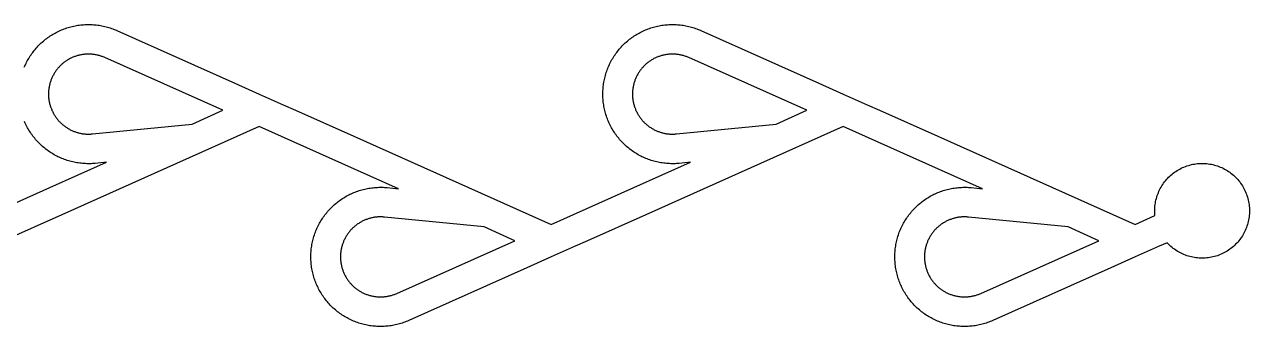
# Model space of a CAD drawing. Header units: millimetres. Extents: x -1.7 to 79.2, y -4.2 to 6.
# Drawn here: x 37.88 to 79.25, y -4.23 to 5.96 of the extents above; entities that cross this region are included whole.
import ezdxf

# ---------------------------------------------------------------- set-up
doc = ezdxf.new("R2010")
doc.units = ezdxf.units.MM

msp = doc.modelspace()

# ---------------------------------------------------------------- linework, layer by layer
for points in [[(37.874571, 4.519174), (37.893542, 4.563321), (37.913413, 4.607071), (37.934173, 4.650405), (37.955815, 4.693306), (37.97833, 4.735755), (38.001708, 4.777735), (38.025939, 4.819228), (38.051014, 4.860218), (38.076921, 4.900686), (38.103651, 4.940615), (38.131191, 4.97999), (38.159531, 5.018794), (38.188658, 5.05701), (38.21856, 5.094623), (38.249225, 5.131616), (38.28064, 5.167975), (38.312792, 5.203683), (38.345668, 5.238727), (38.379253, 5.273091), (38.413533, 5.306762), (38.448495, 5.339725), (38.484123, 5.371965), (38.520403, 5.403471), (38.55732, 5.434228), (38.594858, 5.464224), (38.633001, 5.493447), (38.671734, 5.521883), (38.71104, 5.549521), (38.750903, 5.57635), (38.791307, 5.602359), (38.832233, 5.627535), (38.873666, 5.65187), (38.915588, 5.675353), (38.957981, 5.697973), (39.000827, 5.719722), (39.04411, 5.740591), (39.08781, 5.76057), (39.131909, 5.779651), (39.176389, 5.797827), (39.221232, 5.81509), (39.266418, 5.831432), (39.311929, 5.846847), (39.357745, 5.861328), (39.403849, 5.874869), (39.450219, 5.887465), (39.496837, 5.89911), (39.543683, 5.9098), (39.590739, 5.919529), (39.637983, 5.928294), (39.685396, 5.936092), (39.73296, 5.942918), (39.780652, 5.948771), (39.828455, 5.953647), (39.876347, 5.957545), (39.924309, 5.960463), (39.97232, 5.9624), (40.020362, 5.963354), (40.068412, 5.963326), (40.116452, 5.962316), (40.164461, 5.960324), (40.21242, 5.95735), (40.260307, 5.953397), (40.308104, 5.948465), (40.35579, 5.942557), (40.403345, 5.935676), (40.45075, 5.927823), (40.497984, 5.919003), (40.545028, 5.909219), (40.591862, 5.898475), (40.638466, 5.886776), (40.684822, 5.874126), (40.730909, 5.860531), (40.776709, 5.845997), (40.822202, 5.83053), (40.867369, 5.814135), (40.912192, 5.79682), (40.956651, 5.778593), (41.000728, 5.75946), (44.990059, 3.979123), (45.809418, 3.613464), (46.622552, 3.250582), (47.03631, 3.065932), (49.002969, 2.188263), (49.002969, 2.188262), (49.00297, 2.188262), (49.00297, 2.188262), (49.00297, 2.188262), (55.669259, -0.786734), (58.455276, 0.456595), (58.455277, 0.456595), (58.455277, 0.456595), (60.372976, 1.312416), (59.994368, 1.27491), (59.946505, 1.270662), (59.898566, 1.267394), (59.85057, 1.265107), (59.802537, 1.263801), (59.754488, 1.263478), (59.706442, 1.264137), (59.658419, 1.265779), (59.61044, 1.268402), (59.562525, 1.272005), (59.514693, 1.276587), (59.466965, 1.282147), (59.419361, 1.288681), (59.371901, 1.296187), (59.324603, 1.304661), (59.277489, 1.314102), (59.230578, 1.324503), (59.183889, 1.335861), (59.137442, 1.348172), (59.091257, 1.361429), (59.045352, 1.375629), (58.999747, 1.390763), (58.954462, 1.406827), (58.909514, 1.423814), (58.864923, 1.441716), (58.820707, 1.460526), (58.776885, 1.480236), (58.733475, 1.500838), (58.690495, 1.522323), (58.647964, 1.544683), (58.605899, 1.567907), (58.564317, 1.591987), (58.523237, 1.616912), (58.482675, 1.642671), (58.442647, 1.669255), (58.403172, 1.696651), (58.364265, 1.724849), (58.325943, 1.753836), (58.288221, 1.783601), (58.251116, 1.81413), (58.214643, 1.845413), (58.178817, 1.877434), (58.143653, 1.910181), (58.109167, 1.94364), (58.075371, 1.977797), (58.042281, 2.012638), (58.00991, 2.048149), (57.978272, 2.084313), (57.94738, 2.121118), (57.917247, 2.158546), (57.887886, 2.196582), (57.859308, 2.235211), (57.831526, 2.274416), (57.804552, 2.31418), (57.778396, 2.354488), (57.75307, 2.395323), (57.728584, 2.436666), (57.704949, 2.478502), (57.682173, 2.520812), (57.660268, 2.563579), (57.639241, 2.606785), (57.619103, 2.650411), (57.59986, 2.694441), (57.581522, 2.738854), (57.564096, 2.783633), (57.547589, 2.82876), (57.532008, 2.874214), (57.517359, 2.919977), (57.50365, 2.96603), (57.490885, 3.012354), (57.479069, 3.05893), (57.468209, 3.105737), (57.458307, 3.152756), (57.449369, 3.199968), (57.441399, 3.247353), (57.434398, 3.294891), (57.428372, 3.342562), (57.423321, 3.390346), (57.419248, 3.438224), (57.416155, 3.486175), (57.414043, 3.534179), (57.412913, 3.582216), (57.412765, 3.630266), (57.4136, 3.67831), (57.415417, 3.726326), (57.418215, 3.774295), (57.421993, 3.822197), (57.426751, 3.870011), (57.432484, 3.917718), (57.439192, 3.965298), (57.446871, 4.012731), (57.455519, 4.059997), (57.465131, 4.107077), (57.475704, 4.15395), (57.487233, 4.200597), (57.499713, 4.246998), (57.513139, 4.293135), (57.527506, 4.338987), (57.542807, 4.384536), (57.559037, 4.429763), (57.576187, 4.474649), (57.594252, 4.519174), (57.613224, 4.563321), (57.633094, 4.607071), (57.653854, 4.650405), (57.675496, 4.693306), (57.698011, 4.735755), (57.721389, 4.777735), (57.74562, 4.819228), (57.770695, 4.860218), (57.796602, 4.900686), (57.823332, 4.940615), (57.850872, 4.97999), (57.879212, 5.018794), (57.908339, 5.05701), (57.938241, 5.094623), (57.968906, 5.131616), (58.000322, 5.167975), (58.032473, 5.203683), (58.065349, 5.238727), (58.098934, 5.273091), (58.133214, 5.306762), (58.168176, 5.339725), (58.203804, 5.371965), (58.240084, 5.403471), (58.277001, 5.434228), (58.314539, 5.464224), (58.352682, 5.493447), (58.391415, 5.521883), (58.430721, 5.549521), (58.470584, 5.57635), (58.510988, 5.602359), (58.551914, 5.627535), (58.593347, 5.65187), (58.635269, 5.675353), (58.677662, 5.697973), (58.720508, 5.719722), (58.763791, 5.740591), (58.807491, 5.76057), (58.85159, 5.779651), (58.89607, 5.797827), (58.940913, 5.81509), (58.986099, 5.831432), (59.03161, 5.846847), (59.077427, 5.861328), (59.12353, 5.874869), (59.1699, 5.887465), (59.216518, 5.89911), (59.263364, 5.9098), (59.31042, 5.919529), (59.357664, 5.928294), (59.405078, 5.936092), (59.452641, 5.942918), (59.500333, 5.948771), (59.548136, 5.953647), (59.596028, 5.957545), (59.64399, 5.960463), (59.692002, 5.9624), (59.740043, 5.963354), (59.788093, 5.963326), (59.836133, 5.962316), (59.884142, 5.960324), (59.932101, 5.95735), (59.979988, 5.953397), (60.027785, 5.948465), (60.075471, 5.942557), (60.123026, 5.935676), (60.170431, 5.927823), (60.217665, 5.919003), (60.264709, 5.909219), (60.311543, 5.898475), (60.358148, 5.886776), (60.404503, 5.874126), (60.45059, 5.860531), (60.49639, 5.845997), (60.541883, 5.83053), (60.58705, 5.814135), (60.631873, 5.79682), (60.676332, 5.778593), (60.720409, 5.75946), (64.709741, 3.979123), (65.529099, 3.613464), (66.342233, 3.250582), (66.755992, 3.065932), (68.72265, 2.188263), (68.722651, 2.188262), (68.722651, 2.188262), (68.722651, 2.188262), (75.38894, -0.786734), (76.05656, -0.488792), (76.055877, -0.482854), (76.051598, -0.430672), (76.049029, -0.378377), (76.048172, -0.326027), (76.049029, -0.273676), (76.051598, -0.221382), (76.055877, -0.1692), (76.06186, -0.117185), (76.069543, -0.065394), (76.078916, -0.013882), (76.089969, 0.037295), (76.102691, 0.088084), (76.117068, 0.138429), (76.133084, 0.188276), (76.150723, 0.237573), (76.169965, 0.286267), (76.19079, 0.334304), (76.213176, 0.381635), (76.237098, 0.428208), (76.262532, 0.473973), (76.289449, 0.518882), (76.317821, 0.562885), (76.347617, 0.605937), (76.378807, 0.647991), (76.411355, 0.689002), (76.445229, 0.728926), (76.48039, 0.767721), (76.516801, 0.805344), (76.554425, 0.841756), (76.593219, 0.876917), (76.633143, 0.91079), (76.674154, 0.943338), (76.716208, 0.974528), (76.75926, 1.004324), (76.803264, 1.032697), (76.848172, 1.059614), (76.893937, 1.085047), (76.94051, 1.108969), (76.987841, 1.131355), (77.035879, 1.15218), (77.084572, 1.171423), (77.133869, 1.189061), (77.183717, 1.205078), (77.234062, 1.219454), (77.28485, 1.232176), (77.336028, 1.243229), (77.387539, 1.252602), (77.43933, 1.260285), (77.491345, 1.266269), (77.543527, 1.270547), (77.595822, 1.273116), (77.648172, 1.273973), (77.700523, 1.273116), (77.752817, 1.270547), (77.805, 1.266269), (77.857014, 1.260285), (77.908805, 1.252602), (77.960317, 1.243229), (78.011494, 1.232176), (78.062283, 1.219454), (78.112628, 1.205078), (78.162475, 1.189061), (78.211772, 1.171423), (78.260466, 1.15218), (78.308503, 1.131355), (78.355834, 1.108969), (78.402407, 1.085047), (78.448172, 1.059614), (78.493081, 1.032697), (78.537085, 1.004324), (78.580137, 0.974528), (78.62219, 0.943338), (78.663201, 0.91079), (78.703125, 0.876917), (78.74192, 0.841756), (78.779543, 0.805344), (78.815955, 0.767721), (78.851116, 0.728926), (78.884989, 0.689002), (78.917538, 0.647991), (78.948727, 0.605937), (78.978524, 0.562885), (79.006896, 0.518882), (79.033813, 0.473973), (79.059246, 0.428208), (79.083169, 0.381635), (79.105554, 0.334304), (79.126379, 0.286267), (79.145622, 0.237573), (79.16326, 0.188276), (79.179277, 0.138429), (79.193654, 0.088084), (79.206375, 0.037295), (79.217429, -0.013882), (79.226802, -0.065394), (79.234484, -0.117185), (79.240468, -0.1692), (79.244746, -0.221382), (79.247316, -0.273676), (79.248172, -0.326027), (79.247316, -0.378377)], [(40.464503, 4.895983), (40.438192, 4.904332), (40.411716, 4.912142), (40.385087, 4.919409), (40.358314, 4.92613), (40.331409, 4.932302), (40.304384, 4.937922), (40.277249, 4.942989), (40.250017, 4.9475), (40.222698, 4.951454), (40.195304, 4.954847), (40.167846, 4.957681), (40.140336, 4.959952), (40.112786, 4.96166), (40.085206, 4.962804), (40.057609, 4.963385), (40.030005, 4.963401), (40.002407, 4.962852), (39.974826, 4.96174), (39.947273, 4.960064), (39.919761, 4.957824), (39.8923, 4.955023), (39.864902, 4.951661), (39.837578, 4.947739), (39.810341, 4.94326), (39.7832, 4.938225), (39.756169, 4.932635), (39.729257, 4.926494), (39.702476, 4.919805), (39.675838, 4.912569), (39.649353, 4.90479), (39.623033, 4.896471), (39.596889, 4.887616), (39.570931, 4.878228), (39.54517, 4.868311), (39.519617, 4.857869), (39.494284, 4.846908), (39.46918, 4.83543), (39.444315, 4.823442), (39.419701, 4.810948), (39.395348, 4.797953), (39.371265, 4.784463), (39.347463, 4.770484), (39.323952, 4.75602), (39.300742, 4.741079), (39.277842, 4.725667), (39.255262, 4.70979), (39.233011, 4.693454), (39.211099, 4.676667), (39.189535, 4.659435), (39.168327, 4.641766), (39.147485, 4.623667), (39.127018, 4.605145), (39.106933, 4.586209), (39.08724, 4.566867), (39.067947, 4.547126), (39.049061, 4.526994), (39.030591, 4.506481), (39.012544, 4.485594), (38.994928, 4.464342), (38.97775, 4.442735), (38.961017, 4.420781), (38.944737, 4.39849), (38.928916, 4.37587), (38.913561, 4.352932), (38.898678, 4.329684), (38.884273, 4.306137), (38.870353, 4.2823), (38.856923, 4.258184), (38.843989, 4.233798), (38.831556, 4.209153), (38.81963, 4.184259), (38.808215, 4.159126), (38.797317, 4.133765), (38.786939, 4.108187), (38.777087, 4.082402), (38.767763, 4.05642), (38.758973, 4.030254), (38.75072, 4.003913), (38.743007, 3.977409), (38.735838, 3.950753), (38.729215, 3.923956), (38.723141, 3.897029), (38.717619, 3.869983), (38.712651, 3.84283), (38.70824, 3.815581), (38.704386, 3.788248), (38.701093, 3.760842), (38.69836, 3.733374), (38.696189, 3.705856), (38.694582, 3.678299), (38.693538, 3.650716), (38.693058, 3.623116), (38.693143, 3.595513), (38.693792, 3.567917), (38.695006, 3.54034), (38.696783, 3.512794), (38.699122, 3.48529), (38.702024, 3.457839), (38.705486, 3.430454), (38.709508, 3.403145), (38.714086, 3.375924), (38.719221, 3.348802), (38.724909, 3.321791), (38.731148, 3.294902), (38.737936, 3.268146), (38.745269, 3.241534), (38.753145, 3.215078), (38.76156, 3.188788), (38.77051, 3.162676), (38.779993, 3.136753), (38.790004, 3.111028), (38.800539, 3.085514), (38.811593, 3.060221), (38.823162, 3.035159), (38.835241, 3.010338), (38.847825, 2.98577), (38.860908, 2.961464), (38.874486, 2.937431), (38.888553, 2.91368), (38.903102, 2.890222), (38.918128, 2.867067), (38.933623, 2.844223), (38.949583, 2.821701), (38.966, 2.79951), (38.982867, 2.77766), (39.000178, 2.756158), (39.017924, 2.735016), (39.036099, 2.71424), (39.054695, 2.693841), (39.073704, 2.673825), (39.093119, 2.654203), (39.11293, 2.634982), (39.133131, 2.61617), (39.153712, 2.597775), (39.174664, 2.579804), (39.19598, 2.562266), (39.21765, 2.545167), (39.239665, 2.528515), (39.262016, 2.512316), (39.284693, 2.496578), (39.307687, 2.481306), (39.330989, 2.466508), (39.354589, 2.45219), (39.378476, 2.438357), (39.402641, 2.425015), (39.427074, 2.41217), (39.451764, 2.399828), (39.476702, 2.387993), (39.501876, 2.37667), (39.527277, 2.365864), (39.552893, 2.35558), (39.578714, 2.345822), (39.604729, 2.336593), (39.630928, 2.327899), (39.657298, 2.319742), (39.68383, 2.312126), (39.710513, 2.305054), (39.737334, 2.298529), (39.764283, 2.292553), (39.791348, 2.28713), (39.818519, 2.282262), (39.845784, 2.27795), (39.873131, 2.274196), (39.900549, 2.271003), (39.928027, 2.26837), (39.955553, 2.2663), (39.983115, 2.264793), (40.010702, 2.263851), (40.038303, 2.263472), (40.065906, 2.263657), (40.093499, 2.264407), (40.121072, 2.265722), (40.148611, 2.267599), (40.176107, 2.270039), (43.547474, 2.604015), (44.582526, 3.065932), (40.593194, 4.84627), (40.567873, 4.857261), (40.542333, 4.867732), (40.516584, 4.877679), (40.490637, 4.887097), (40.464503, 4.895983)], [(60.184184, 4.895983), (60.157873, 4.904332), (60.131398, 4.912142), (60.104768, 4.919409), (60.077995, 4.92613), (60.05109, 4.932302), (60.024065, 4.937922), (59.996931, 4.942989), (59.969698, 4.9475), (59.942379, 4.951454), (59.914985, 4.954847), (59.887527, 4.957681), (59.860017, 4.959952), (59.832467, 4.96166), (59.804887, 4.962804), (59.77729, 4.963385), (59.749686, 4.963401), (59.722088, 4.962852), (59.694507, 4.96174), (59.666954, 4.960064), (59.639442, 4.957824), (59.611981, 4.955023), (59.584583, 4.951661), (59.557259, 4.947739), (59.530022, 4.94326), (59.502881, 4.938225), (59.47585, 4.932635), (59.448938, 4.926494), (59.422157, 4.919805), (59.395519, 4.912569), (59.369034, 4.90479), (59.342714, 4.896471), (59.31657, 4.887616), (59.290612, 4.878228), (59.264851, 4.868311), (59.239299, 4.857869), (59.213965, 4.846908), (59.188861, 4.83543), (59.163996, 4.823442), (59.139382, 4.810948), (59.115029, 4.797953), (59.090946, 4.784463), (59.067144, 4.770484), (59.043633, 4.75602), (59.020423, 4.741079), (58.997523, 4.725667), (58.974943, 4.70979), (58.952692, 4.693454), (58.93078, 4.676667), (58.909216, 4.659435), (58.888008, 4.641766), (58.867166, 4.623667), (58.846699, 4.605145), (58.826615, 4.586209), (58.806921, 4.566867), (58.787628, 4.547126), (58.768742, 4.526994), (58.750272, 4.506481), (58.732225, 4.485594), (58.714609, 4.464342), (58.697431, 4.442735), (58.680698, 4.420781), (58.664418, 4.39849), (58.648597, 4.37587), (58.633242, 4.352932), (58.618359, 4.329684), (58.603954, 4.306137), (58.590034, 4.2823), (58.576604, 4.258184), (58.56367, 4.233798), (58.551237, 4.209153), (58.539311, 4.184259), (58.527896, 4.159126), (58.516998, 4.133765), (58.50662, 4.108187), (58.496768, 4.082402), (58.487445, 4.05642), (58.478654, 4.030254), (58.470401, 4.003913), (58.462688, 3.977409), (58.455519, 3.950753), (58.448896, 3.923956), (58.442822, 3.897029), (58.4373, 3.869983), (58.432333, 3.84283), (58.427921, 3.815581), (58.424068, 3.788248), (58.420774, 3.760842), (58.418041, 3.733374), (58.41587, 3.705856), (58.414263, 3.678299), (58.413219, 3.650716), (58.41274, 3.623116), (58.412824, 3.595513), (58.413474, 3.567917), (58.414687, 3.54034), (58.416464, 3.512794), (58.418803, 3.48529), (58.421705, 3.457839), (58.425167, 3.430454), (58.429189, 3.403145), (58.433768, 3.375924), (58.438902, 3.348802), (58.44459, 3.321791), (58.450829, 3.294902), (58.457617, 3.268146), (58.46495, 3.241534), (58.472826, 3.215078), (58.481241, 3.188788), (58.490191, 3.162676), (58.499674, 3.136753), (58.509685, 3.111028), (58.52022, 3.085514), (58.531274, 3.060221), (58.542843, 3.035159), (58.554922, 3.010338), (58.567506, 2.98577), (58.58059, 2.961464), (58.594167, 2.937431), (58.608234, 2.91368), (58.622783, 2.890222), (58.637809, 2.867067), (58.653305, 2.844223), (58.669264, 2.821701), (58.685681, 2.79951), (58.702548, 2.77766), (58.719859, 2.756158), (58.737605, 2.735016), (58.75578, 2.71424), (58.774376, 2.693841), (58.793386, 2.673825), (58.8128, 2.654203), (58.832612, 2.634982), (58.852812, 2.61617), (58.873393, 2.597775), (58.894346, 2.579804), (58.915661, 2.562266), (58.937331, 2.545167), (58.959346, 2.528515), (58.981697, 2.512316), (59.004374, 2.496578), (59.027368, 2.481306), (59.05067, 2.466508), (59.07427, 2.45219), (59.098157, 2.438357), (59.122322, 2.425015), (59.146755, 2.41217), (59.171445, 2.399828), (59.196383, 2.387993), (59.221557, 2.37667), (59.246958, 2.365864), (59.272574, 2.35558), (59.298395, 2.345822), (59.32441, 2.336593), (59.350609, 2.327899), (59.376979, 2.319742), (59.403512, 2.312126), (59.430194, 2.305054), (59.457015, 2.298529), (59.483964, 2.292553), (59.51103, 2.28713), (59.5382, 2.282262), (59.565465, 2.27795), (59.592812, 2.274196), (59.62023, 2.271003), (59.647708, 2.26837), (59.675234, 2.2663), (59.702796, 2.264793), (59.730383, 2.263851), (59.757984, 2.263472), (59.785587, 2.263657), (59.813181, 2.264407), (59.840753, 2.265722), (59.868292, 2.267599), (59.895788, 2.270039), (63.267155, 2.604015), (64.302207, 3.065932), (60.312875, 4.84627), (60.287555, 4.857261), (60.262014, 4.867732), (60.236265, 4.877679), (60.210318, 4.887097), (60.184184, 4.895983)], [(35.949578, -0.786734), (38.735595, 0.456595), (38.735596, 0.456595), (38.735596, 0.456595), (40.653295, 1.312416), (40.274687, 1.27491), (40.226824, 1.270662), (40.178885, 1.267394), (40.130889, 1.265107), (40.082856, 1.263801), (40.034807, 1.263478), (39.98676, 1.264137), (39.938738, 1.265779), (39.890759, 1.268402), (39.842844, 1.272005), (39.795012, 1.276587), (39.747284, 1.282147), (39.69968, 1.288681), (39.65222, 1.296187), (39.604922, 1.304661), (39.557808, 1.314102), (39.510897, 1.324503), (39.464208, 1.335861), (39.417761, 1.348172), (39.371576, 1.361429), (39.325671, 1.375629), (39.280066, 1.390763), (39.234781, 1.406827), (39.189833, 1.423814), (39.145242, 1.441716), (39.101026, 1.460526), (39.057204, 1.480236), (39.013794, 1.500838), (38.970814, 1.522323), (38.928283, 1.544683), (38.886218, 1.567907), (38.844636, 1.591987), (38.803556, 1.616912), (38.762993, 1.642671), (38.722966, 1.669255), (38.683491, 1.696651), (38.644584, 1.724849), (38.606262, 1.753836), (38.56854, 1.783601), (38.531435, 1.81413), (38.494962, 1.845413), (38.459136, 1.877434), (38.423972, 1.910181), (38.389486, 1.94364), (38.35569, 1.977797), (38.3226, 2.012638), (38.290229, 2.048149), (38.258591, 2.084313), (38.227699, 2.121118), (38.197566, 2.158546), (38.168205, 2.196582), (38.139627, 2.235211), (38.111845, 2.274416), (38.084871, 2.31418), (38.058715, 2.354488), (38.033389, 2.395323), (38.008903, 2.436666), (37.985267, 2.478502), (37.962492, 2.520812), (37.940587, 2.563579), (37.91956, 2.606785), (37.899422, 2.650411), (37.880179, 2.694441)], [(79.247316, -0.378377), (79.244746, -0.430672), (79.240468, -0.482854), (79.234484, -0.534869), (79.226802, -0.58666), (79.217429, -0.638171), (79.206375, -0.689349), (79.193654, -0.740137), (79.179277, -0.790482), (79.16326, -0.84033), (79.145622, -0.889627), (79.126379, -0.93832), (79.105554, -0.986358), (79.083169, -1.033689), (79.059246, -1.080262), (79.033813, -1.126027), (79.006896, -1.170936), (78.978524, -1.214939), (78.948727, -1.257991), (78.917538, -1.300045), (78.884989, -1.341056), (78.851116, -1.38098), (78.815955, -1.419775), (78.779543, -1.457398), (78.74192, -1.493809), (78.703125, -1.528971), (78.663201, -1.562844), (78.62219, -1.595392), (78.580137, -1.626582), (78.537085, -1.656378), (78.493081, -1.68475), (78.448172, -1.711668), (78.402407, -1.737101), (78.355834, -1.761023), (78.308503, -1.783409), (78.260466, -1.804234), (78.211772, -1.823476), (78.162475, -1.841115), (78.112628, -1.857132), (78.062283, -1.871508), (78.011494, -1.88423), (77.960317, -1.895283), (77.908805, -1.904656), (77.857014, -1.912339), (77.805, -1.918323), (77.752817, -1.922601), (77.700523, -1.92517), (77.648172, -1.926027), (77.595822, -1.92517), (77.543527, -1.922601), (77.491345, -1.918323), (77.43933, -1.912339), (77.387539, -1.904656), (77.336028, -1.895283), (77.28485, -1.88423), (77.234062, -1.871508), (77.183717, -1.857132), (77.133869, -1.841115), (77.084572, -1.823476), (77.035879, -1.804234), (76.987841, -1.783409), (76.94051, -1.761023), (76.893937, -1.737101), (76.848172, -1.711668), (76.803264, -1.68475), (76.75926, -1.656378), (76.716208, -1.626582), (76.674154, -1.595392), (76.633143, -1.562844), (76.593219, -1.528971), (76.554425, -1.493809), (76.516801, -1.457398), (76.48039, -1.419775), (76.464215, -1.401928), (76.202074, -1.518915), (75.38894, -1.881796), (74.569581, -2.247456), (70.58025, -4.027793), (70.536173, -4.046926), (70.491713, -4.065153), (70.446891, -4.082468), (70.401724, -4.098862), (70.356231, -4.11433), (70.310431, -4.128864), (70.264344, -4.142459), (70.217988, -4.155109), (70.171384, -4.166808), (70.12455, -4.177552), (70.077506, -4.187336), (70.030272, -4.196156), (69.982867, -4.204008), (69.935312, -4.21089), (69.887626, -4.216798), (69.839829, -4.22173), (69.791941, -4.225683), (69.743983, -4.228657), (69.695974, -4.230649), (69.647934, -4.231659), (69.599883, -4.231687), (69.551842, -4.230733), (69.503831, -4.228796), (69.455869, -4.225878), (69.407977, -4.22198), (69.360174, -4.217104), (69.312481, -4.211251), (69.264918, -4.204425), (69.217504, -4.196627), (69.17026, -4.187862), (69.123205, -4.178132), (69.076358, -4.167443), (69.02974, -4.155798), (68.98337, -4.143202), (68.937267, -4.129661), (68.891451, -4.11518), (68.84594, -4.099765), (68.800754, -4.083423), (68.755911, -4.06616), (68.711431, -4.047984), (68.667331, -4.028903), (68.623631, -4.008924), (68.580349, -3.988055), (68.537502, -3.966306), (68.495109, -3.943686), (68.453188, -3.920203), (68.411755, -3.895868), (68.370828, -3.870692), (68.330425, -3.844683), (68.290562, -3.817854), (68.251256, -3.790216), (68.212523, -3.76178), (68.17438, -3.732557), (68.136842, -3.702561), (68.099925, -3.671804), (68.063645, -3.640298), (68.028016, -3.608057), (67.993055, -3.575095), (67.958774, -3.541424), (67.925189, -3.50706), (67.892314, -3.472016), (67.860162, -3.436307), (67.828747, -3.399949), (67.798082, -3.362956), (67.76818, -3.325343), (67.739052, -3.287127), (67.710713, -3.248323), (67.683172, -3.208948), (67.656443, -3.169019), (67.630535, -3.128551), (67.605461, -3.087561), (67.581229, -3.046068), (67.557851, -3.004088), (67.535337, -2.961639), (67.513695, -2.918738), (67.492934, -2.875404), (67.473064, -2.831654), (67.454093, -2.787507), (67.436028, -2.742982), (67.418877, -2.698096), (67.402648, -2.652869), (67.387346, -2.60732), (67.37298, -2.561468), (67.359553, -2.515331), (67.347073, -2.46893), (67.335544, -2.422283), (67.324972, -2.37541), (67.315359, -2.32833), (67.306712, -2.281064), (67.299033, -2.233631), (67.292325, -2.186051), (67.286591, -2.138344), (67.281834, -2.09053), (67.278056, -2.042628), (67.275257, -1.994659), (67.27344, -1.946643), (67.272606, -1.898599), (67.272753, -1.850549), (67.273883, -1.802512), (67.275995, -1.754508), (67.279088, -1.706557), (67.283161, -1.658679), (67.288212, -1.610895), (67.294239, -1.563224), (67.301239, -1.515686), (67.30921, -1.468301), (67.318148, -1.421089), (67.328049, -1.37407), (67.33891, -1.327263), (67.350725, -1.280687), (67.36349, -1.234363), (67.3772, -1.18831), (67.391848, -1.142547), (67.407429, -1.097093), (67.423936, -1.051966), (67.441363, -1.007187), (67.459701, -0.962774), (67.478943, -0.918744), (67.499082, -0.875117), (67.520108, -0.831912), (67.542014, -0.789145), (67.564789, -0.746835), (67.588425, -0.704999), (67.612911, -0.663655), (67.638237, -0.622821), (67.664393, -0.582513), (67.691367, -0.542748), (67.719149, -0.503544), (67.747726, -0.464915), (67.777088, -0.426879), (67.807221, -0.389451), (67.838113, -0.352646), (67.869751, -0.316482), (67.902122, -0.280971), (67.935212, -0.24613), (67.969007, -0.211973), (68.003494, -0.178514), (68.038658, -0.145767), (68.074484, -0.113745), (68.110957, -0.082463), (68.148062, -0.051934), (68.185783, -0.022169), (68.224106, 0.006818), (68.263013, 0.035016), (68.302488, 0.062412), (68.342515, 0.088996), (68.383077, 0.114755), (68.424158, 0.13968), (68.46574, 0.16376), (68.507805, 0.186984), (68.550336, 0.209344), (68.593316, 0.230829), (68.636725, 0.251431), (68.680547, 0.271141), (68.724763, 0.289951), (68.769354, 0.307853), (68.814302, 0.32484), (68.859588, 0.340904), (68.905193, 0.356038), (68.951097, 0.370238), (68.997283, 0.383495), (69.04373, 0.395806), (69.090418, 0.407164), (69.13733, 0.417566), (69.184444, 0.427006), (69.231741, 0.43548), (69.279202, 0.442986), (69.326806, 0.44952), (69.374534, 0.45508), (69.422365, 0.459662), (69.470281, 0.463265), (69.51826, 0.465888), (69.566282, 0.46753), (69.614328, 0.468189), (69.662378, 0.467866), (69.71041, 0.46656), (69.758406, 0.464273), (69.806346, 0.461005), (69.854208, 0.456757), (70.232816, 0.419251), (68.315118, 1.275072), (68.315118, 1.275072), (68.315117, 1.275072), (68.315117, 1.275072), (68.315116, 1.275072), (65.529099, 2.518401), (58.86281, -0.456595), (58.86281, -0.456595), (56.896151, -1.334265), (56.482393, -1.518915), (55.669259, -1.881796), (54.8499, -2.247456), (50.860569, -4.027793), (50.816491, -4.046926), (50.772032, -4.065153), (50.72721, -4.082468), (50.682043, -4.098862), (50.63655, -4.11433), (50.59075, -4.128864), (50.544663, -4.142459), (50.498307, -4.155109), (50.451702, -4.166808), (50.404868, -4.177552), (50.357825, -4.187336), (50.31059, -4.196156), (50.263186, -4.204008), (50.215631, -4.21089), (50.167945, -4.216798), (50.120148, -4.22173), (50.07226, -4.225683), (50.024302, -4.228657), (49.976293, -4.230649), (49.928253, -4.231659), (49.880202, -4.231687), (49.832161, -4.230733), (49.78415, -4.228796), (49.736188, -4.225878), (49.688295, -4.22198), (49.640493, -4.217104), (49.5928, -4.211251), (49.545237, -4.204425), (49.497823, -4.196627), (49.450579, -4.187862), (49.403524, -4.178132), (49.356677, -4.167443), (49.310059, -4.155798), (49.263689, -4.143202), (49.217586, -4.129661), (49.171769, -4.11518), (49.126259, -4.099765), (49.081072, -4.083423), (49.03623, -4.06616), (48.99175, -4.047984), (48.94765, -4.028903), (48.90395, -4.008924), (48.860668, -3.988055), (48.817821, -3.966306), (48.775428, -3.943686), (48.733506, -3.920203), (48.692074, -3.895868), (48.651147, -3.870692), (48.610744, -3.844683), (48.570881, -3.817854), (48.531575, -3.790216), (48.492842, -3.76178), (48.454699, -3.732557), (48.417161, -3.702561), (48.380244, -3.671804), (48.343964, -3.640298), (48.308335, -3.608057), (48.273374, -3.575095), (48.239093, -3.541424), (48.205508, -3.50706), (48.172633, -3.472016), (48.140481, -3.436307), (48.109066, -3.399949), (48.078401, -3.362956), (48.048498, -3.325343), (48.019371, -3.287127), (47.991032, -3.248323), (47.963491, -3.208948), (47.936762, -3.169019), (47.910854, -3.128551), (47.88578, -3.087561), (47.861548, -3.046068), (47.83817, -3.004088), (47.815656, -2.961639), (47.794013, -2.918738), (47.773253, -2.875404), (47.753383, -2.831654), (47.734412, -2.787507), (47.716347, -2.742982), (47.699196, -2.698096), (47.682967, -2.652869), (47.667665, -2.60732), (47.653299, -2.561468), (47.639872, -2.515331), (47.627392, -2.46893), (47.615863, -2.422283), (47.605291, -2.37541), (47.595678, -2.32833), (47.587031, -2.281064), (47.579352, -2.233631), (47.572644, -2.186051), (47.56691, -2.138344), (47.562153, -2.09053), (47.558374, -2.042628), (47.555576, -1.994659), (47.553759, -1.946643), (47.552925, -1.898599), (47.553072, -1.850549), (47.554202, -1.802512), (47.556314, -1.754508), (47.559407, -1.706557), (47.56348, -1.658679), (47.568531, -1.610895), (47.574558, -1.563224), (47.581558, -1.515686), (47.589529, -1.468301), (47.598467, -1.421089), (47.608368, -1.37407), (47.619229, -1.327263), (47.631044, -1.280687), (47.643809, -1.234363), (47.657519, -1.18831), (47.672167, -1.142547), (47.687748, -1.097093), (47.704255, -1.051966), (47.721682, -1.007187), (47.74002, -0.962774), (47.759262, -0.918744), (47.779401, -0.875117), (47.800427, -0.831912), (47.822333, -0.789145), (47.845108, -0.746835), (47.868744, -0.704999), (47.89323, -0.663655), (47.918556, -0.622821), (47.944711, -0.582513), (47.971686, -0.542748), (47.999468, -0.503544), (48.028045, -0.464915), (48.057407, -0.426879), (48.08754, -0.389451), (48.118432, -0.352646), (48.15007, -0.316482), (48.182441, -0.280971), (48.215531, -0.24613), (48.249326, -0.211973), (48.283813, -0.178514), (48.318977, -0.145767), (48.354803, -0.113745), (48.391276, -0.082463), (48.428381, -0.051934), (48.466102, -0.022169), (48.504425, 0.006818), (48.543332, 0.035016), (48.582807, 0.062412), (48.622834, 0.088996), (48.663396, 0.114755), (48.704477, 0.13968), (48.746058, 0.16376), (48.788124, 0.186984), (48.830655, 0.209344), (48.873634, 0.230829), (48.917044, 0.251431), (48.960866, 0.271141), (49.005082, 0.289951), (49.049673, 0.307853), (49.094621, 0.32484), (49.139907, 0.340904), (49.185512, 0.356038), (49.231416, 0.370238), (49.277602, 0.383495), (49.324049, 0.395806), (49.370737, 0.407164), (49.417649, 0.417566), (49.464763, 0.427006), (49.51206, 0.43548), (49.559521, 0.442986), (49.607125, 0.44952), (49.654853, 0.45508), (49.702684, 0.459662), (49.7506, 0.463265), (49.798579, 0.465888), (49.846601, 0.46753), (49.894647, 0.468189), (49.942697, 0.467866), (49.990729, 0.46656), (50.038725, 0.464273), (50.086665, 0.461005), (50.134527, 0.456757), (50.513135, 0.419251), (48.595437, 1.275072), (48.595437, 1.275072), (48.595436, 1.275072), (48.595436, 1.275072), (48.595436, 1.275072), (48.595435, 1.275072), (45.809418, 2.518401), (39.143129, -0.456595), (39.143129, -0.456595), (37.17647, -1.334265)], [(49.925747, -0.53199), (49.898144, -0.531805), (49.870543, -0.532183), (49.842956, -0.533126), (49.815393, -0.534633), (49.787867, -0.536703), (49.76039, -0.539336), (49.732972, -0.542529), (49.705624, -0.546283), (49.67836, -0.550595), (49.651189, -0.555463), (49.624123, -0.560886), (49.597174, -0.566862), (49.570353, -0.573387), (49.543671, -0.580459), (49.517139, -0.588075), (49.490768, -0.596232), (49.46457, -0.604926), (49.438554, -0.614154), (49.412733, -0.623913), (49.387117, -0.634197), (49.361717, -0.645003), (49.336542, -0.656325), (49.311605, -0.668161), (49.286914, -0.680503), (49.262481, -0.693348), (49.238316, -0.70669), (49.214429, -0.720523), (49.19083, -0.734841), (49.167528, -0.749639), (49.144533, -0.764911), (49.121856, -0.780649), (49.099505, -0.796847), (49.07749, -0.8135), (49.055821, -0.830599), (49.034505, -0.848137), (49.013552, -0.866108), (48.992971, -0.884503), (48.972771, -0.903315), (48.952959, -0.922536), (48.933545, -0.942158), (48.914536, -0.962173), (48.89594, -0.982573), (48.877765, -1.003349), (48.860018, -1.024491), (48.842708, -1.045993), (48.825841, -1.067843), (48.809424, -1.090034), (48.793464, -1.112556), (48.777968, -1.1354), (48.762942, -1.158555), (48.748393, -1.182013), (48.734327, -1.205764), (48.720749, -1.229797), (48.707665, -1.254103), (48.695081, -1.278671), (48.683002, -1.303492), (48.671433, -1.328554), (48.660379, -1.353847), (48.649845, -1.379361), (48.639834, -1.405086), (48.630351, -1.431009), (48.6214, -1.457121), (48.612985, -1.483411), (48.605109, -1.509867), (48.597776, -1.536478), (48.590989, -1.563234), (48.58475, -1.590124), (48.579062, -1.617135), (48.573927, -1.644256), (48.569348, -1.671478), (48.565327, -1.698787), (48.561864, -1.726172), (48.558963, -1.753623), (48.556623, -1.781127), (48.554846, -1.808673), (48.553633, -1.83625), (48.552984, -1.863846), (48.552899, -1.891449), (48.553379, -1.919049), (48.554422, -1.946632), (48.55603, -1.974189), (48.5582, -2.001707), (48.560933, -2.029175), (48.564227, -2.056581), (48.56808, -2.083914), (48.572492, -2.111163), (48.57746, -2.138316), (48.582982, -2.165361), (48.589055, -2.192288), (48.595678, -2.219086), (48.602848, -2.245742), (48.610561, -2.272246), (48.618814, -2.298587), (48.627604, -2.324753), (48.636927, -2.350735), (48.64678, -2.37652), (48.657157, -2.402098), (48.668056, -2.427459), (48.679471, -2.452592), (48.691397, -2.477486), (48.70383, -2.502131), (48.716764, -2.526517), (48.730193, -2.550633), (48.744114, -2.57447), (48.758518, -2.598017), (48.773401, -2.621264), (48.788757, -2.644203), (48.804578, -2.666823), (48.820858, -2.689114), (48.83759, -2.711068), (48.854768, -2.732675), (48.872384, -2.753927), (48.890431, -2.774813), (48.908902, -2.795327), (48.927787, -2.815458), (48.947081, -2.8352), (48.966774, -2.854542), (48.986858, -2.873478), (49.007326, -2.892), (49.028168, -2.910099), (49.049375, -2.927768), (49.070939, -2.944999), (49.092851, -2.961787), (49.115102, -2.978122), (49.137682, -2.994), (49.160582, -3.009412), (49.183793, -3.024353), (49.207304, -3.038816), (49.231106, -3.052796), (49.255188, -3.066286), (49.279542, -3.079281), (49.304156, -3.091775), (49.32902, -3.103763), (49.354124, -3.115241), (49.379458, -3.126202), (49.405011, -3.136644), (49.430771, -3.14656), (49.456729, -3.155948), (49.482874, -3.164804), (49.509194, -3.173123), (49.535679, -3.180902), (49.562317, -3.188138), (49.589097, -3.194827), (49.616009, -3.200968), (49.643041, -3.206557), (49.670181, -3.211593), (49.697419, -3.216072), (49.724742, -3.219994), (49.75214, -3.223356), (49.779601, -3.226157), (49.807114, -3.228397), (49.834667, -3.230073), (49.862248, -3.231185), (49.889846, -3.231734), (49.917449, -3.231718), (49.945047, -3.231137), (49.972626, -3.229993), (50.000177, -3.228285), (50.027687, -3.226013), (50.055145, -3.22318), (50.082539, -3.219786), (50.109858, -3.215833), (50.13709, -3.211322), (50.164225, -3.206255), (50.19125, -3.200635), (50.218154, -3.194463), (50.244927, -3.187742), (50.271557, -3.180475), (50.298033, -3.172665), (50.324343, -3.164316), (50.350477, -3.15543), (50.376425, -3.146012), (50.402174, -3.136065), (50.427714, -3.125594), (50.453035, -3.114603), (54.442366, -1.334265), (53.407314, -0.872348), (50.035947, -0.538372), (50.008452, -0.535932), (49.980912, -0.534054), (49.95334, -0.53274), (49.925747, -0.53199)], [(69.645428, -0.53199), (69.617825, -0.531805), (69.590224, -0.532183), (69.562637, -0.533126), (69.535074, -0.534633), (69.507548, -0.536703), (69.480071, -0.539336), (69.452653, -0.542529), (69.425306, -0.546283), (69.398041, -0.550595), (69.37087, -0.555463), (69.343805, -0.560886), (69.316855, -0.566862), (69.290034, -0.573387), (69.263352, -0.580459), (69.23682, -0.588075), (69.210449, -0.596232), (69.184251, -0.604926), (69.158236, -0.614154), (69.132414, -0.623913), (69.106798, -0.634197), (69.081398, -0.645003), (69.056223, -0.656325), (69.031286, -0.668161), (69.006595, -0.680503), (68.982163, -0.693348), (68.957997, -0.70669), (68.93411, -0.720523), (68.910511, -0.734841), (68.887209, -0.749639), (68.864215, -0.764911), (68.841537, -0.780649), (68.819186, -0.796847), (68.797172, -0.8135), (68.775502, -0.830599), (68.754186, -0.848137), (68.733233, -0.866108), (68.712653, -0.884503), (68.692452, -0.903315), (68.672641, -0.922536), (68.653226, -0.942158), (68.634217, -0.962173), (68.615621, -0.982573), (68.597446, -1.003349), (68.579699, -1.024491), (68.562389, -1.045993), (68.545522, -1.067843), (68.529105, -1.090034), (68.513145, -1.112556), (68.497649, -1.1354), (68.482623, -1.158555), (68.468074, -1.182013), (68.454008, -1.205764), (68.44043, -1.229797), (68.427346, -1.254103), (68.414762, -1.278671), (68.402683, -1.303492), (68.391114, -1.328554), (68.38006, -1.353847), (68.369526, -1.379361), (68.359515, -1.405086), (68.350032, -1.431009), (68.341081, -1.457121), (68.332666, -1.483411), (68.32479, -1.509867), (68.317457, -1.536478), (68.31067, -1.563234), (68.304431, -1.590124), (68.298743, -1.617135), (68.293608, -1.644256), (68.289029, -1.671478), (68.285008, -1.698787), (68.281546, -1.726172), (68.278644, -1.753623), (68.276304, -1.781127), (68.274527, -1.808673), (68.273314, -1.83625), (68.272665, -1.863846), (68.27258, -1.891449), (68.27306, -1.919049), (68.274103, -1.946632), (68.275711, -1.974189), (68.277881, -2.001707), (68.280614, -2.029175), (68.283908, -2.056581), (68.287762, -2.083914), (68.292173, -2.111163), (68.297141, -2.138316), (68.302663, -2.165361), (68.308736, -2.192288), (68.315359, -2.219086), (68.322529, -2.245742), (68.330242, -2.272246), (68.338495, -2.298587), (68.347285, -2.324753), (68.356608, -2.350735), (68.366461, -2.37652), (68.376839, -2.402098), (68.387737, -2.427459), (68.399152, -2.452592), (68.411078, -2.477486), (68.423511, -2.502131), (68.436445, -2.526517), (68.449875, -2.550633), (68.463795, -2.57447), (68.478199, -2.598017), (68.493082, -2.621264), (68.508438, -2.644203), (68.524259, -2.666823), (68.540539, -2.689114), (68.557271, -2.711068), (68.574449, -2.732675), (68.592066, -2.753927), (68.610112, -2.774813), (68.628583, -2.795327), (68.647469, -2.815458), (68.666762, -2.8352), (68.686455, -2.854542), (68.706539, -2.873478), (68.727007, -2.892), (68.747849, -2.910099), (68.769056, -2.927768), (68.79062, -2.944999), (68.812533, -2.961787), (68.834783, -2.978122), (68.857363, -2.994), (68.880264, -3.009412), (68.903474, -3.024353), (68.926985, -3.038816), (68.950787, -3.052796), (68.974869, -3.066286), (68.999223, -3.079281), (69.023837, -3.091775), (69.048701, -3.103763), (69.073805, -3.115241), (69.099139, -3.126202), (69.124692, -3.136644), (69.150452, -3.14656), (69.17641, -3.155948), (69.202555, -3.164804), (69.228875, -3.173123), (69.25536, -3.180902), (69.281998, -3.188138), (69.308778, -3.194827), (69.33569, -3.200968), (69.362722, -3.206557), (69.389862, -3.211593), (69.4171, -3.216072), (69.444423, -3.219994), (69.471821, -3.223356), (69.499282, -3.226157), (69.526795, -3.228397), (69.554348, -3.230073), (69.581929, -3.231185), (69.609527, -3.231734), (69.63713, -3.231718), (69.664728, -3.231137), (69.692307, -3.229993), (69.719858, -3.228285), (69.747368, -3.226013), (69.774826, -3.22318), (69.80222, -3.219786), (69.829539, -3.215833), (69.856771, -3.211322), (69.883906, -3.206255), (69.910931, -3.200635), (69.937835, -3.194463), (69.964608, -3.187742), (69.991238, -3.180475), (70.017714, -3.172665), (70.044024, -3.164316), (70.070158, -3.15543), (70.096106, -3.146012), (70.121855, -3.136065), (70.147395, -3.125594), (70.172716, -3.114603), (74.162047, -1.334265), (73.126995, -0.872348), (69.755628, -0.538372), (69.728133, -0.535932), (69.700593, -0.534054), (69.673021, -0.53274), (69.645428, -0.53199)]]:
    msp.add_lwpolyline(points)

doc.saveas('drawing.dxf')
